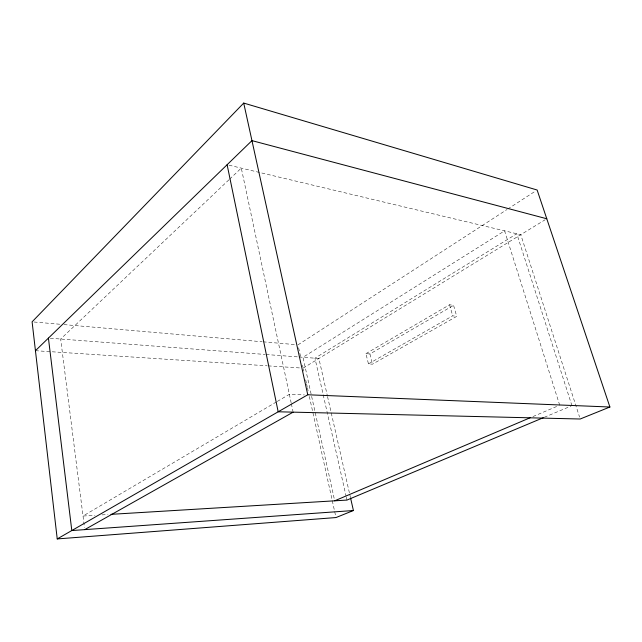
<?xml version="1.0" encoding="UTF-8"?>
<svg xmlns="http://www.w3.org/2000/svg" width="642" height="642" viewBox="0 0 642 642"><rect width="100%" height="100%" fill="white"/><g stroke="black" fill="none" stroke-linecap="round" stroke-linejoin="round"><path stroke-width="0.48" stroke-dasharray="3.21 2.41" d="M228.913 179.824L60.661 339.032L84.487 527.684M229.635 179.142L241.296 168.108L291.139 402.759M297.992 344.85L506.931 209.573M507.766 209.027L535.46 191.099M303.12 368.155L545.098 219.789M276.397 401.948L83.019 516.032L95 515.301M277.264 401.443L289.349 394.308L304.364 394.918M365.932 353.638L449.552 304.765L453.573 305.343L456.719 316.354L372.456 364.183L368.46 363.894L365.932 353.638L369.92 353.975L453.573 305.343M368.46 363.894L452.698 315.824L456.719 316.354M532.964 416.562L557.858 405.977M544.28 417.292L571.027 406.073M101.998 514.884L107.984 514.515M35.438 350.701L267.16 365.812M268.163 365.876L300.127 367.962M50.301 338.254L265.098 354.44M266.093 354.512L298.008 356.912M299.003 356.992L318.889 358.485L327.3 395.52M34.09 322.011L59.987 324.25M63.967 324.595L262.145 341.745M263.14 341.833L295.007 344.594M229.009 165.187L520.774 234.699L579.574 417.107M571.942 405.688L516.786 233.752L314.957 358.196L346.078 496.154M559.704 405.198L504.588 230.839L302.992 357.289L334.699 500.808M449.552 304.765L452.698 315.824M369.92 353.975L372.456 364.183M327.516 396.499L350.315 496.884M346.295 497.133L346.961 500.07M298.634 347.763L300.56 356.503M302.478 365.242L302.904 367.184M303.337 369.134L303.762 371.084M305.696 379.871L306.346 382.801M306.555 383.78L307.205 386.709M307.414 387.688L308.489 392.567M309.348 396.475L335.565 515.606M291.34 403.698L292.937 411.209"/><path stroke-width="0.96" d="M227.116 164.737L278.179 411.787L580.183 419.009L609.9 407.012L537.137 190.016L243.711 103.073L32.1 321.835L57.234 538.927L335.991 517.556L353.413 510.526L350.532 497.855M35.438 350.701L251.961 140.63L546.775 218.762M57.234 538.927L307.759 394.774L609.9 407.012M84.736 529.626L293.137 412.148M334.699 500.808L530.196 417.733M543.365 417.677L346.961 500.07L110.986 514.338M353.413 510.526L71.8 530.549L48.423 338.109M243.711 103.073L307.759 394.774"/></g></svg>
